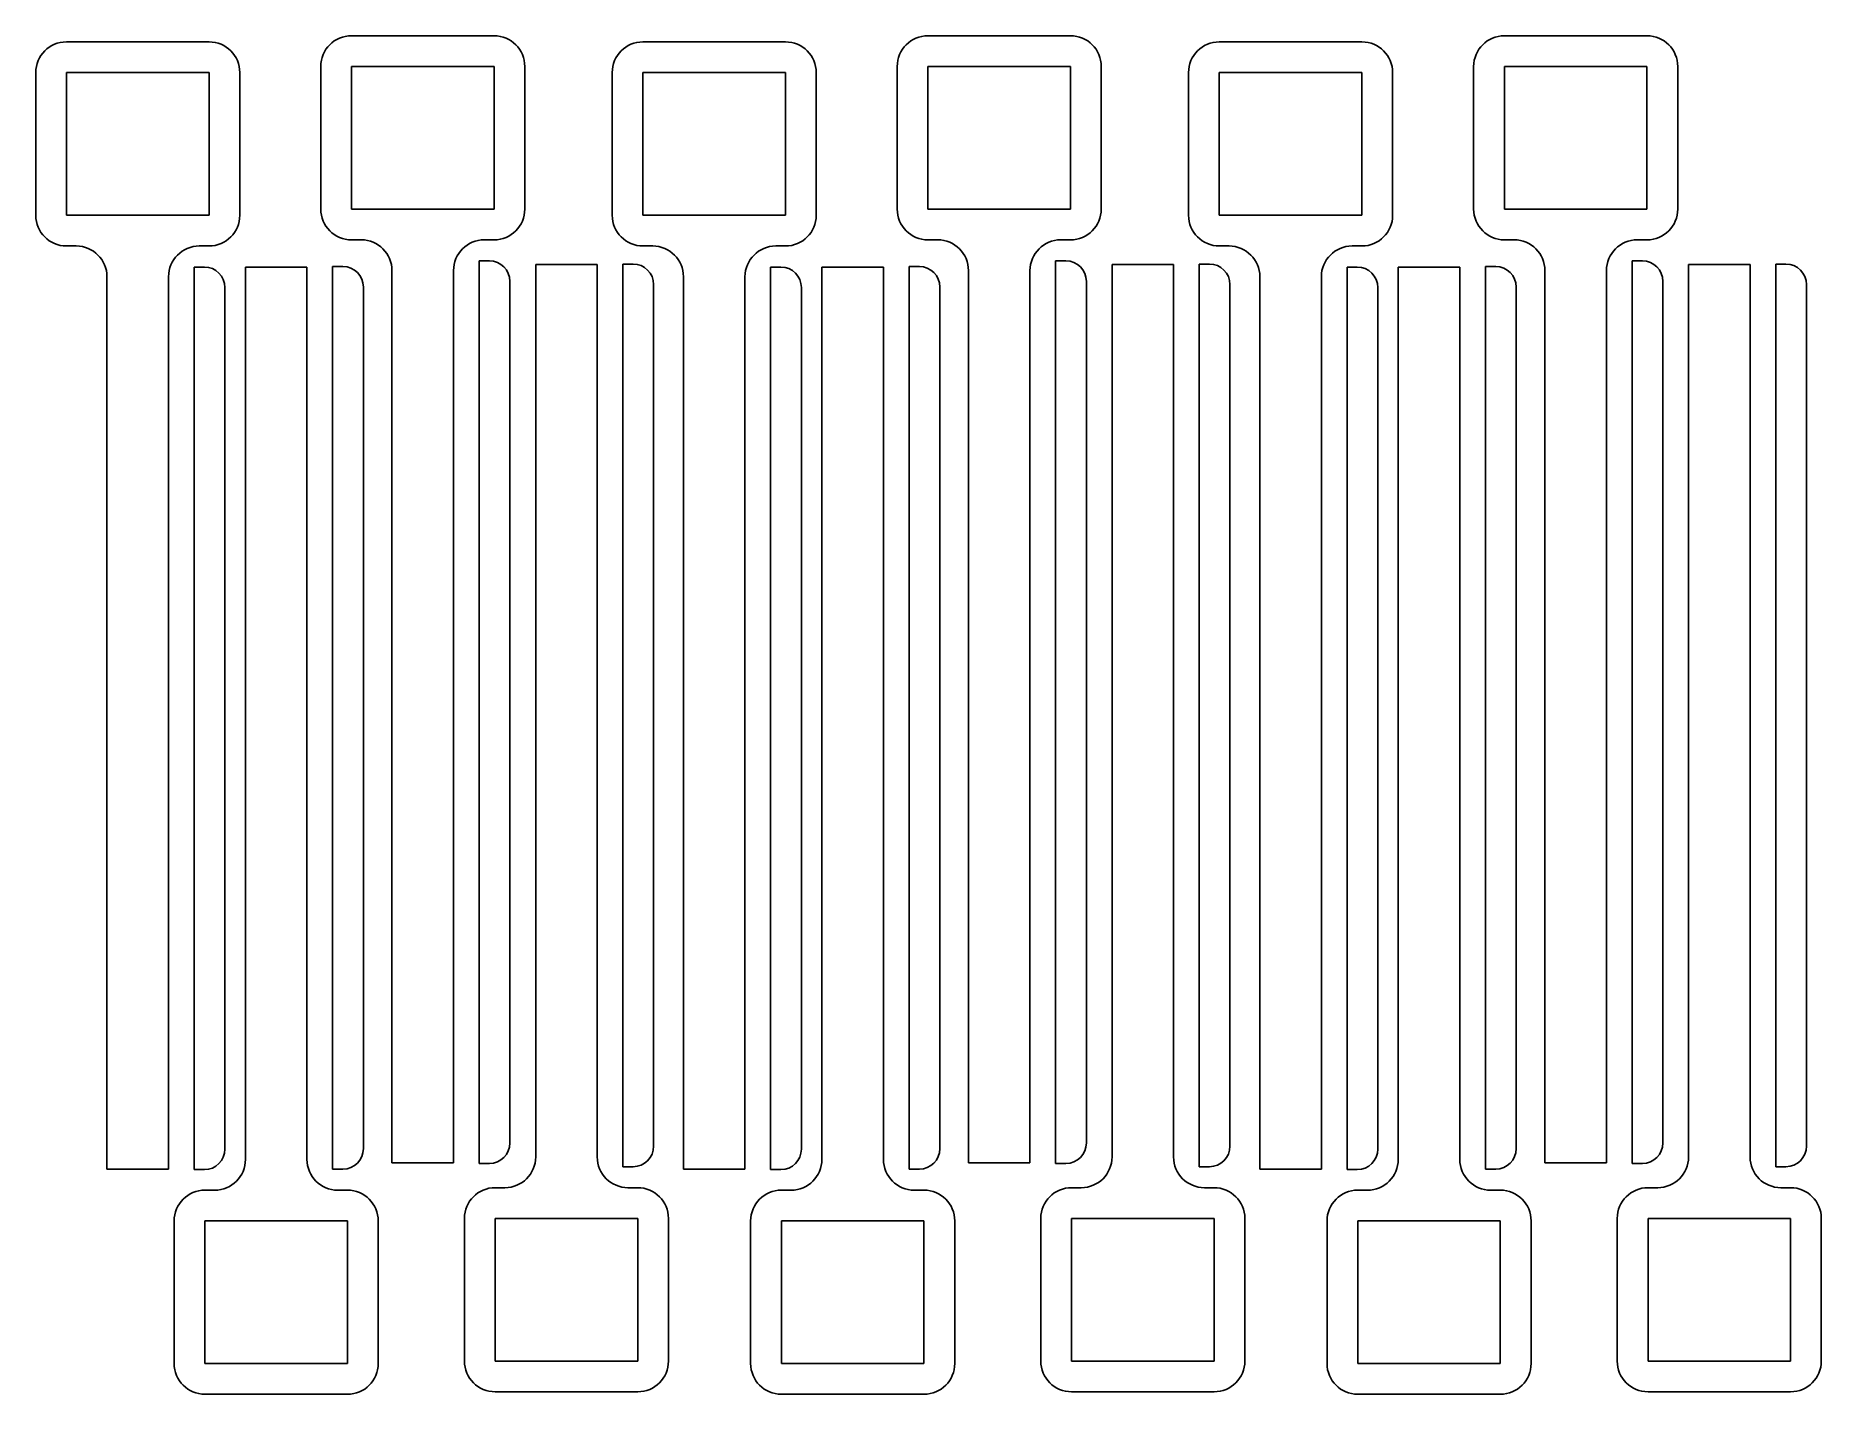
# Model space of a CAD drawing. Header units: millimetres. Extents: x 80 to 254, y -199 to -66.
import ezdxf

# ---------------------------------------------------------------- set-up
doc = ezdxf.new("R2010")
doc.units = ezdxf.units.MM
doc.layers.get('0').update_dxf_attribs({"linetype": 'CONTINUOUS', "lineweight": 25, "true_color": 0xffffff})

msp = doc.modelspace()

# ---------------------------------------------------------------- linework, layer by layer
for p, q in [((96.95, -67.1), (83.05, -67.1)), ((124.74, -66.5), (110.84, -66.5)), ((153.16, -67.1), (139.26, -67.1)), ((180.95, -66.5), (167.05, -66.5)), ((209.36, -67.1), (195.46, -67.1)), ((237.16, -66.5), (223.26, -66.5)), ((107.84, -69.5), (107.84, -83.4)), ((124.74, -69.5), (110.84, -69.5)), ((110.84, -69.5), (110.84, -83.4)), ((124.74, -83.4), (124.74, -69.5)), ((127.74, -83.4), (127.74, -69.5)), ((164.05, -69.5), (164.05, -83.4)), ((180.95, -69.5), (167.05, -69.5)), ((167.05, -69.5), (167.05, -83.4)), ((180.95, -83.4), (180.95, -69.5)), ((183.95, -83.4), (183.95, -69.5)), ((220.26, -69.5), (220.26, -83.4)), ((237.16, -69.5), (223.26, -69.5)), ((223.26, -69.5), (223.26, -83.4)), ((237.16, -83.4), (237.16, -69.5)), ((240.16, -83.4), (240.16, -69.5)), ((80.05, -70.1), (80.05, -84)), ((96.95, -70.1), (83.05, -70.1)), ((83.05, -70.1), (83.05, -84)), ((96.95, -84), (96.95, -70.1)), ((99.95, -84), (99.95, -70.1)), ((136.26, -70.1), (136.26, -84)), ((153.16, -70.1), (139.26, -70.1)), ((139.26, -70.1), (139.26, -84)), ((153.16, -84), (153.16, -70.1)), ((156.16, -84), (156.16, -70.1)), ((192.46, -70.1), (192.46, -84)), ((209.36, -70.1), (195.46, -70.1)), ((195.46, -70.1), (195.46, -84)), ((209.36, -84), (209.36, -70.1)), ((212.36, -84), (212.36, -70.1)), ((110.84, -83.4), (124.74, -83.4)), ((167.05, -83.4), (180.95, -83.4)), ((223.26, -83.4), (237.16, -83.4)), ((83.05, -84), (96.95, -84)), ((139.26, -84), (153.16, -84)), ((195.46, -84), (209.36, -84)), ((83.05, -87), (84, -87)), ((96, -87), (96.95, -87)), ((110.84, -86.4), (111.79, -86.4)), ((123.79, -86.4), (124.74, -86.4)), ((139.26, -87), (140.21, -87)), ((152.21, -87), (153.16, -87)), ((167.05, -86.4), (168, -86.4)), ((180, -86.4), (180.95, -86.4)), ((195.46, -87), (196.41, -87)), ((208.41, -87), (209.36, -87)), ((223.26, -86.4), (224.21, -86.4)), ((236.21, -86.4), (237.16, -86.4)), ((124.29, -88.45), (123.29, -88.45)), ((123.29, -88.45), (123.29, -176.45)), ((137.3, -88.76), (138.3, -88.76)), ((137.3, -176.76), (137.3, -88.76)), ((180.5, -88.45), (179.5, -88.45)), ((179.5, -88.45), (179.5, -176.45)), ((193.5, -88.76), (194.5, -88.76)), ((193.5, -176.76), (193.5, -88.76)), ((236.71, -88.45), (235.71, -88.45)), ((235.71, -88.45), (235.71, -176.45)), ((249.71, -88.76), (250.71, -88.76)), ((249.71, -176.76), (249.71, -88.76)), ((87, -90), (87, -177)), ((93, -177), (93, -90)), ((96.5, -89.05), (95.5, -89.05)), ((95.5, -89.05), (95.5, -177.05)), ((100.5, -89.05), (106.5, -89.05)), ((100.5, -176.05), (100.5, -89.05)), ((106.5, -89.05), (106.5, -176.05)), ((109, -89), (110, -89)), ((109, -177), (109, -89)), ((114.79, -89.4), (114.79, -176.4)), ((120.79, -176.4), (120.79, -89.4)), ((126.29, -174.45), (126.29, -90.45)), ((128.8, -88.81), (134.8, -88.81)), ((128.8, -175.81), (128.8, -88.81)), ((134.8, -88.81), (134.8, -175.81)), ((143.21, -90), (143.21, -177)), ((149.21, -177), (149.21, -90)), ((152.71, -89.05), (151.71, -89.05)), ((151.71, -89.05), (151.71, -177.05)), ((156.71, -89.05), (162.71, -89.05)), ((156.71, -176.05), (156.71, -89.05)), ((162.71, -89.05), (162.71, -176.05)), ((165.21, -89), (166.21, -89)), ((165.21, -177), (165.21, -89)), ((171, -89.4), (171, -176.4)), ((177, -176.4), (177, -89.4)), ((182.5, -174.45), (182.5, -90.45)), ((185, -88.81), (191, -88.81)), ((185, -175.81), (185, -88.81)), ((191, -88.81), (191, -175.81)), ((199.41, -90), (199.41, -177)), ((205.41, -177), (205.41, -90)), ((208.91, -89.05), (207.91, -89.05)), ((207.91, -89.05), (207.91, -177.05)), ((212.91, -89.05), (218.91, -89.05)), ((212.91, -176.05), (212.91, -89.05)), ((218.91, -89.05), (218.91, -176.05)), ((221.41, -89), (222.41, -89)), ((221.41, -177), (221.41, -89)), ((227.21, -89.4), (227.21, -176.4)), ((233.21, -176.4), (233.21, -89.4)), ((238.71, -174.45), (238.71, -90.45)), ((241.21, -88.81), (247.21, -88.81)), ((241.21, -175.81), (241.21, -88.81)), ((247.21, -88.81), (247.21, -175.81)), ((98.5, -175.05), (98.5, -91.05)), ((112, -91), (112, -175)), ((140.3, -90.76), (140.3, -174.76)), ((154.71, -175.05), (154.71, -91.05)), ((168.21, -91), (168.21, -175)), ((196.5, -90.76), (196.5, -174.76)), ((210.91, -175.05), (210.91, -91.05)), ((224.41, -91), (224.41, -175)), ((252.71, -90.76), (252.71, -174.76)), ((87, -177), (93, -177)), ((95.5, -177.05), (96.5, -177.05)), ((110, -177), (109, -177)), ((114.79, -176.4), (120.79, -176.4)), ((123.29, -176.45), (124.29, -176.45)), ((138.3, -176.76), (137.3, -176.76)), ((143.21, -177), (149.21, -177)), ((151.71, -177.05), (152.71, -177.05)), ((166.21, -177), (165.21, -177)), ((171, -176.4), (177, -176.4)), ((179.5, -176.45), (180.5, -176.45)), ((194.5, -176.76), (193.5, -176.76)), ((199.41, -177), (205.41, -177)), ((207.91, -177.05), (208.91, -177.05)), ((222.41, -177), (221.41, -177)), ((227.21, -176.4), (233.21, -176.4)), ((235.71, -176.45), (236.71, -176.45)), ((250.71, -176.76), (249.71, -176.76)), ((96.55, -179.05), (97.5, -179.05)), ((109.5, -179.05), (110.45, -179.05)), ((124.85, -178.81), (125.8, -178.81)), ((137.8, -178.81), (138.75, -178.81)), ((152.76, -179.05), (153.71, -179.05)), ((165.71, -179.05), (166.66, -179.05)), ((181.05, -178.81), (182, -178.81)), ((194, -178.81), (194.95, -178.81)), ((208.96, -179.05), (209.91, -179.05)), ((221.91, -179.05), (222.86, -179.05)), ((237.26, -178.81), (238.21, -178.81)), ((250.21, -178.81), (251.16, -178.81)), ((93.55, -195.95), (93.55, -182.05)), ((96.55, -182.05), (110.45, -182.05)), ((96.55, -195.95), (96.55, -182.05)), ((110.45, -182.05), (110.45, -195.95)), ((113.45, -182.05), (113.45, -195.95)), ((121.85, -195.71), (121.85, -181.81)), ((124.85, -181.81), (138.75, -181.81)), ((124.85, -195.71), (124.85, -181.81)), ((138.75, -181.81), (138.75, -195.71)), ((141.75, -181.81), (141.75, -195.71)), ((149.76, -195.95), (149.76, -182.05)), ((152.76, -182.05), (166.66, -182.05)), ((152.76, -195.95), (152.76, -182.05)), ((166.66, -182.05), (166.66, -195.95)), ((169.66, -182.05), (169.66, -195.95)), ((178.05, -195.71), (178.05, -181.81)), ((181.05, -181.81), (194.95, -181.81)), ((181.05, -195.71), (181.05, -181.81)), ((194.95, -181.81), (194.95, -195.71)), ((197.95, -181.81), (197.95, -195.71)), ((205.96, -195.95), (205.96, -182.05)), ((208.96, -182.05), (222.86, -182.05)), ((208.96, -195.95), (208.96, -182.05)), ((222.86, -182.05), (222.86, -195.95)), ((225.86, -182.05), (225.86, -195.95)), ((234.26, -195.71), (234.26, -181.81)), ((237.26, -181.81), (251.16, -181.81)), ((237.26, -195.71), (237.26, -181.81)), ((251.16, -181.81), (251.16, -195.71)), ((254.16, -181.81), (254.16, -195.71)), ((110.45, -195.95), (96.55, -195.95)), ((138.75, -195.71), (124.85, -195.71)), ((166.66, -195.95), (152.76, -195.95)), ((194.95, -195.71), (181.05, -195.71)), ((222.86, -195.95), (208.96, -195.95)), ((251.16, -195.71), (237.26, -195.71)), ((110.45, -198.95), (96.55, -198.95)), ((138.75, -198.71), (124.85, -198.71)), ((166.66, -198.95), (152.76, -198.95)), ((194.95, -198.71), (181.05, -198.71)), ((222.86, -198.95), (208.96, -198.95)), ((251.16, -198.71), (237.26, -198.71))]:
    msp.add_line(p, q)
for centre, radius, start, end in [((83.05, -70.1), 3, 90, 180), ((96.95, -70.1), 3, 0, 90), ((110.84, -69.5), 3, 90, 180), ((124.74, -69.5), 3, 0, 90), ((139.26, -70.1), 3, 90, 180), ((153.16, -70.1), 3, 0, 90), ((167.05, -69.5), 3, 90, 180), ((180.95, -69.5), 3, 0, 90), ((195.46, -70.1), 3, 90, 180), ((209.36, -70.1), 3, 0, 90), ((223.26, -69.5), 3, 90, 180), ((237.16, -69.5), 3, 0, 90), ((110.84, -83.4), 3, 180, 270), ((124.74, -83.4), 3, 270, 0), ((167.05, -83.4), 3, 180, 270), ((180.95, -83.4), 3, 270, 0), ((223.26, -83.4), 3, 180, 270), ((237.16, -83.4), 3, 270, 0), ((83.05, -84), 3, 180, 270), ((96.95, -84), 3, 270, 0), ((139.26, -84), 3, 180, 270), ((153.16, -84), 3, 270, 0), ((195.46, -84), 3, 180, 270), ((209.36, -84), 3, 270, 0), ((84, -90), 3, 0, 90), ((96, -90), 3, 90, 180), ((111.79, -89.4), 3, 0, 90), ((123.79, -89.4), 3, 90, 180), ((140.21, -90), 3, 0, 90), ((152.21, -90), 3, 90, 180), ((168, -89.4), 3, 0, 90), ((180, -89.4), 3, 90, 180), ((196.41, -90), 3, 0, 90), ((208.41, -90), 3, 90, 180), ((224.21, -89.4), 3, 0, 90), ((236.21, -89.4), 3, 90, 180), ((124.29, -90.45), 2, 0, 90), ((138.3, -90.76), 2, 0, 90), ((180.5, -90.45), 2, 0, 90), ((194.5, -90.76), 2, 0, 90), ((236.71, -90.45), 2, 0, 90), ((250.71, -90.76), 2, 0, 90), ((96.5, -91.05), 2, 0, 90), ((110, -91), 2, 0, 90), ((152.71, -91.05), 2, 0, 90), ((166.21, -91), 2, 0, 90), ((208.91, -91.05), 2, 0, 90), ((222.41, -91), 2, 0, 90), ((96.5, -175.05), 2, 270, 0), ((110, -175), 2, 270, 0), ((124.29, -174.45), 2, 270, 0), ((125.8, -175.81), 3, 270, 0), ((137.8, -175.81), 3, 180, 270), ((138.3, -174.76), 2, 270, 0), ((152.71, -175.05), 2, 270, 0), ((166.21, -175), 2, 270, 0), ((180.5, -174.45), 2, 270, 0), ((182, -175.81), 3, 270, 0), ((194, -175.81), 3, 180, 270), ((194.5, -174.76), 2, 270, 0), ((208.91, -175.05), 2, 270, 0), ((222.41, -175), 2, 270, 0), ((236.71, -174.45), 2, 270, 0), ((238.21, -175.81), 3, 270, 0), ((250.21, -175.81), 3, 180, 270), ((250.71, -174.76), 2, 270, 0), ((97.5, -176.05), 3, 270, 0), ((109.5, -176.05), 3, 180, 270), ((153.71, -176.05), 3, 270, 0), ((165.71, -176.05), 3, 180, 270), ((209.91, -176.05), 3, 270, 0), ((221.91, -176.05), 3, 180, 270), ((96.55, -182.05), 3, 90, 180), ((110.45, -182.05), 3, 0, 90), ((124.85, -181.81), 3, 90, 180), ((138.75, -181.81), 3, 0, 90), ((152.76, -182.05), 3, 90, 180), ((166.66, -182.05), 3, 0, 90), ((181.05, -181.81), 3, 90, 180), ((194.95, -181.81), 3, 0, 90), ((208.96, -182.05), 3, 90, 180), ((222.86, -182.05), 3, 0, 90), ((237.26, -181.81), 3, 90, 180), ((251.16, -181.81), 3, 0, 90), ((96.55, -195.95), 3, 180, 270), ((110.45, -195.95), 3, 270, 0), ((124.85, -195.71), 3, 180, 270), ((138.75, -195.71), 3, 270, 0), ((152.76, -195.95), 3, 180, 270), ((166.66, -195.95), 3, 270, 0), ((181.05, -195.71), 3, 180, 270), ((194.95, -195.71), 3, 270, 0), ((208.96, -195.95), 3, 180, 270), ((222.86, -195.95), 3, 270, 0), ((237.26, -195.71), 3, 180, 270), ((251.16, -195.71), 3, 270, 0)]:
    msp.add_arc(centre, radius, start, end)

doc.saveas('drawing.dxf')
